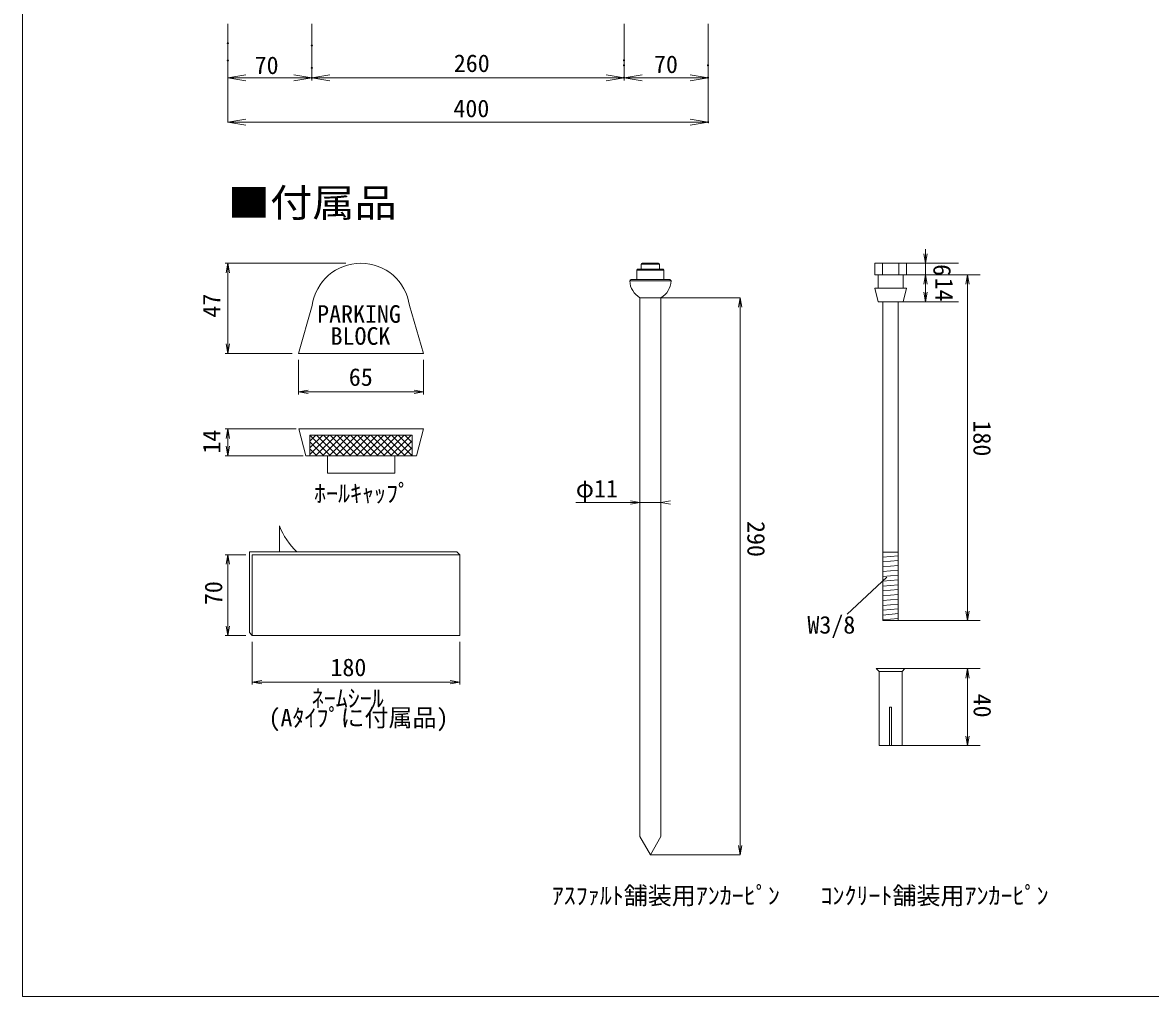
# Model space of a CAD drawing. Units: millimetres, scale not verified. Extents: x -30786 to 1211, y -1298 to 804.
# Drawn here: x -1093 to -154, y -812 to -1 of the extents above; entities that cross this region are included whole.
import ezdxf
from ezdxf.enums import TextEntityAlignment as Align

# ---------------------------------------------------------------- set-up
doc = ezdxf.new("R2010")
doc.units = ezdxf.units.MM
doc.header["$LTSCALE"] = 8
doc.layers.add('0-0', color=7, linetype='Continuous', lineweight=18)
doc.styles.add('ＭＳ ゴシック', font='')
doc.styles.get('ＭＳ ゴシック').set_extended_font_data('MS Gothic')

msp = doc.modelspace()

# ---------------------------------------------------------------- linework, layer by layer
at = {"layer": '0-0'}
for p, q in [((-922.351, -2.183), (-922.351, -49.617)), ((-852.351, -2.183), (-852.351, -49.617)), ((-852.351, -2.183), (-852.351, -49.617)), ((-592.351, -2.183), (-592.351, -49.617)), ((-592.351, -2.183), (-592.351, -49.617)), ((-522.351, -2.183), (-522.351, -49.617)), ((-922.351, -18.358), (-922.351, -47.331)), ((-852.351, -20.419), (-852.351, -47.331)), ((-922.351, -32.786), (-922.351, -84.431)), ((-592.351, -32.786), (-592.351, -47.331)), ((-592.351, -36.908), (-592.351, -47.331)), ((-522.351, -36.908), (-522.351, -47.331)), ((-522.351, -36.908), (-522.351, -84.431)), ((-852.351, -38.969), (-852.351, -47.331)), ((-922.351, -47.151), (-907.351, -47.151)), ((-907.351, -47.151), (-867.351, -47.151)), ((-852.351, -47.151), (-867.351, -47.151)), ((-852.351, -47.151), (-837.351, -47.151)), ((-837.351, -47.151), (-607.351, -47.151)), ((-592.351, -47.151), (-607.351, -47.151)), ((-592.351, -47.151), (-577.351, -47.151)), ((-577.351, -47.151), (-537.351, -47.151)), ((-522.351, -47.151), (-537.351, -47.151)), ((-922.351, -84.251), (-907.351, -84.251)), ((-907.351, -84.251), (-537.351, -84.251)), ((-522.351, -84.251), (-537.351, -84.251)), ((-922.365, -201.726), (-923.752, -209.608)), ((-922.365, -201.726), (-920.979, -209.608)), ((-580.778, -206.527), (-577.978, -206.527)), ((-580.774, -206.524), (-577.974, -206.524)), ((-577.978, -202.527), (-577.978, -206.527)), ((-577.974, -202.524), (-577.974, -206.524)), ((-577.178, -201.727), (-563.578, -201.727)), ((-577.174, -201.724), (-563.574, -201.724)), ((-562.778, -202.527), (-562.778, -206.527)), ((-559.978, -206.527), (-562.778, -206.527)), ((-562.774, -202.524), (-562.774, -206.524)), ((-559.974, -206.524), (-562.774, -206.524)), ((-586.458, -215.327), (-581.578, -215.327)), ((-586.454, -215.324), (-581.574, -215.324)), ((-581.578, -213.727), (-581.578, -207.327)), ((-581.578, -207.327), (-581.578, -215.327)), ((-581.574, -213.724), (-581.574, -207.324)), ((-581.574, -207.324), (-581.574, -215.324)), ((-559.178, -207.327), (-559.178, -215.327)), ((-559.178, -215.327), (-554.298, -215.327)), ((-559.174, -207.324), (-559.174, -215.324)), ((-559.174, -215.324), (-554.294, -215.324)), ((-383.576, -222.53), (-380.776, -233.73)), ((-383.574, -222.533), (-380.774, -233.733)), ((-380.776, -222.53), (-359.976, -222.53)), ((-380.774, -222.533), (-359.974, -222.533)), ((-357.176, -222.53), (-359.976, -233.73)), ((-357.174, -222.533), (-359.974, -233.733)), ((-579.178, -230.437), (-579.178, -679.237)), ((-579.174, -230.433), (-579.174, -471.233)), ((-561.578, -230.437), (-561.578, -679.237)), ((-561.574, -230.433), (-561.574, -471.233)), ((-380.776, -233.73), (-359.976, -233.73)), ((-380.774, -233.733), (-359.974, -233.733)), ((-380.774, -233.733), (-359.974, -233.733)), ((-376.776, -233.73), (-376.776, -499.33)), ((-376.774, -233.733), (-376.774, -355.333)), ((-363.976, -233.73), (-363.976, -499.33)), ((-363.974, -233.733), (-363.974, -355.333)), ((-923.752, -268.895), (-922.365, -276.777)), ((-920.979, -268.895), (-922.365, -276.777)), ((-863.303, -308.777), (-855.42, -307.391)), ((-863.303, -308.777), (-855.42, -310.164)), ((-922.365, -339.649), (-923.752, -347.532)), ((-922.365, -339.649), (-920.979, -347.532)), ((-922.365, -362.049), (-923.752, -354.167)), ((-922.365, -362.049), (-920.979, -354.167)), ((-376.776, -442.468), (-373.922, -442.219)), ((-376.776, -442.219), (-363.976, -442.219)), ((-376.776, -446.484), (-363.976, -445.364)), ((-376.776, -450.499), (-363.976, -449.379)), ((-376.776, -454.514), (-363.976, -453.394)), ((-376.776, -458.529), (-363.976, -457.41)), ((-376.776, -462.545), (-363.976, -461.425)), ((-376.776, -466.56), (-363.976, -465.44)), ((-376.776, -470.575), (-363.976, -469.455)), ((-376.776, -474.591), (-363.976, -473.471)), ((-376.776, -478.606), (-363.976, -477.486)), ((-376.776, -482.621), (-363.976, -481.501)), ((-376.776, -486.636), (-363.976, -485.517)), ((-376.776, -490.652), (-363.976, -489.532)), ((-376.776, -494.667), (-363.976, -493.547)), ((-376.776, -498.682), (-363.976, -497.562)), ((-376.776, -499.33), (-363.976, -499.33)), ((-370.374, -539.333), (-382.374, -539.333)), ((-382.374, -539.333), (-379.974, -541.733)), ((-379.974, -539.333), (-360.774, -539.333)), ((-379.974, -541.733), (-360.774, -541.733)), ((-379.974, -541.733), (-379.974, -603.333)), ((-370.374, -539.333), (-358.374, -539.333)), ((-358.374, -539.333), (-360.774, -541.733)), ((-360.774, -541.733), (-360.774, -603.333)), ((-369.574, -603.333), (-369.574, -571.333)), ((-379.974, -603.333), (-360.774, -603.333)), ((-579.178, -679.237), (-570.378, -694.437)), ((-561.578, -679.237), (-570.378, -694.437))]:
    msp.add_line(p, q, dxfattribs=at)
at = {"layer": '0-0', "color": 6}
for p, q in [((-341.328, -201.736), (-342.717, -193.858)), ((-341.328, -201.736), (-339.939, -193.858)), ((-341.328, -211.333), (-342.717, -219.212)), ((-341.328, -211.333), (-339.939, -219.212)), ((-306.377, -211.333), (-307.766, -219.212)), ((-306.377, -211.333), (-304.988, -219.212)), ((-495.707, -230.435), (-497.096, -238.314)), ((-495.707, -230.435), (-494.318, -238.314)), ((-341.328, -233.736), (-342.717, -225.858)), ((-341.328, -233.736), (-339.939, -225.858)), ((-579.179, -401.095), (-587.057, -399.705)), ((-579.179, -401.095), (-587.057, -402.484)), ((-561.575, -401.095), (-553.697, -399.705)), ((-561.575, -401.095), (-553.697, -402.484)), ((-922.369, -444.575), (-923.758, -452.454)), ((-922.369, -444.575), (-920.98, -452.454)), ((-306.377, -499.333), (-307.766, -491.455)), ((-306.377, -499.333), (-304.988, -491.455)), ((-922.369, -511.777), (-923.758, -503.898)), ((-922.369, -511.777), (-920.98, -503.898)), ((-306.377, -539.333), (-307.766, -547.211)), ((-306.377, -539.333), (-304.988, -547.211)), ((-901.976, -550.472), (-894.097, -549.083)), ((-901.976, -550.472), (-894.097, -551.861)), ((-729.176, -550.472), (-737.054, -549.083)), ((-729.176, -550.472), (-737.054, -551.861)), ((-306.377, -603.333), (-307.766, -595.454)), ((-306.377, -603.333), (-304.988, -595.454)), ((-497.099, -686.555), (-495.707, -694.435)), ((-494.315, -686.555), (-495.707, -694.435))]:
    msp.add_line(p, q, dxfattribs=at)
at = {"layer": '0-0', "color": 4}
for p, q in [((-341.325, -201.733), (-341.325, -190.066)), ((-922.365, -201.726), (-924.499, -201.726)), ((-922.365, -276.777), (-922.365, -201.726)), ((-823.914, -201.726), (-922.365, -201.726)), ((-577.978, -202.527), (-562.778, -202.527)), ((-577.978, -206.527), (-562.778, -206.527)), ((-577.974, -202.524), (-562.774, -202.524)), ((-577.974, -206.524), (-562.774, -206.524)), ((-377.176, -201.73), (-377.176, -211.33)), ((-377.174, -201.733), (-377.174, -211.333)), ((-363.576, -211.33), (-363.576, -201.73)), ((-363.574, -211.333), (-363.574, -201.733)), ((-357.174, -201.733), (-313.816, -201.733)), ((-581.578, -207.327), (-559.178, -207.327)), ((-581.578, -215.327), (-559.178, -215.327)), ((-581.574, -207.324), (-559.174, -207.324)), ((-581.574, -215.324), (-559.174, -215.324)), ((-357.174, -211.333), (-295.71, -211.333)), ((-306.377, -211.333), (-306.377, -499.33)), ((-587.578, -216.447), (-553.178, -216.447)), ((-587.574, -216.444), (-553.174, -216.444)), ((-579.178, -230.437), (-561.578, -230.437)), ((-579.174, -230.433), (-561.574, -230.433)), ((-561.574, -230.433), (-495.707, -230.433)), ((-495.707, -230.435), (-495.707, -694.435)), ((-359.974, -233.733), (-313.816, -233.733)), ((-852.098, -236.889), (-863.303, -276.777)), ((-770.986, -236.889), (-759.303, -276.777)), ((-922.365, -276.777), (-924.499, -276.777)), ((-868.637, -276.777), (-922.365, -276.777)), ((-863.303, -276.777), (-759.303, -276.777)), ((-863.303, -282.111), (-863.303, -310.911)), ((-759.303, -282.111), (-759.303, -310.911)), ((-863.303, -308.777), (-759.303, -308.777)), ((-865.435, -339.649), (-924.499, -339.649)), ((-922.365, -339.649), (-922.365, -362.049)), ((-853.877, -344.794), (-768.727, -344.794)), ((-853.877, -344.794), (-853.877, -362.049)), ((-853.877, -361.083), (-837.588, -344.794)), ((-853.877, -355.426), (-843.245, -344.794)), ((-853.877, -349.769), (-848.902, -344.794)), ((-853.877, -361.083), (-837.588, -344.794)), ((-853.877, -355.426), (-843.245, -344.794)), ((-853.877, -349.769), (-848.902, -344.794)), ((-853.877, -344.909), (-836.737, -362.049)), ((-849.186, -362.049), (-831.931, -344.794)), ((-849.186, -362.049), (-831.931, -344.794)), ((-848.335, -344.794), (-831.08, -362.049)), ((-843.529, -362.049), (-826.274, -344.794)), ((-843.529, -362.049), (-826.274, -344.794)), ((-842.678, -344.794), (-825.423, -362.049)), ((-837.872, -362.049), (-820.617, -344.794)), ((-837.872, -362.049), (-820.617, -344.794)), ((-837.021, -344.794), (-819.766, -362.049)), ((-832.216, -362.049), (-814.96, -344.794)), ((-832.216, -362.049), (-814.96, -344.794)), ((-831.365, -344.794), (-814.109, -362.049)), ((-826.559, -362.049), (-809.304, -344.794)), ((-826.559, -362.049), (-809.304, -344.794)), ((-825.708, -344.794), (-808.453, -362.049)), ((-820.902, -362.049), (-803.647, -344.794)), ((-820.902, -362.049), (-803.647, -344.794)), ((-820.051, -344.794), (-802.796, -362.049)), ((-815.245, -362.049), (-797.99, -344.794)), ((-815.245, -362.049), (-797.99, -344.794)), ((-814.394, -344.794), (-797.139, -362.049)), ((-809.588, -362.049), (-792.333, -344.794)), ((-809.588, -362.049), (-792.333, -344.794)), ((-808.737, -344.794), (-791.482, -362.049)), ((-803.931, -362.049), (-786.676, -344.794)), ((-803.931, -362.049), (-786.676, -344.794)), ((-803.08, -344.794), (-785.825, -362.049)), ((-798.274, -362.049), (-781.019, -344.794)), ((-798.274, -362.049), (-781.019, -344.794)), ((-797.423, -344.794), (-780.168, -362.049)), ((-792.618, -362.049), (-775.362, -344.794)), ((-792.618, -362.049), (-775.362, -344.794)), ((-791.767, -344.794), (-774.511, -362.049)), ((-786.961, -362.049), (-769.706, -344.794)), ((-786.961, -362.049), (-769.706, -344.794)), ((-786.11, -344.794), (-768.855, -362.049)), ((-780.453, -344.794), (-768.727, -356.52)), ((-774.796, -344.794), (-768.727, -350.863)), ((-769.139, -344.794), (-768.727, -345.206)), ((-768.727, -344.794), (-768.727, -362.049)), ((-759.302, -339.649), (-765.304, -362.049)), ((-853.877, -350.566), (-842.394, -362.049)), ((-853.877, -356.223), (-848.05, -362.049)), ((-781.304, -362.049), (-768.727, -349.472)), ((-781.304, -362.049), (-768.727, -349.472)), ((-775.647, -362.049), (-768.727, -355.129)), ((-775.647, -362.049), (-768.727, -355.129)), ((-859.433, -362.049), (-924.499, -362.049)), ((-857.3, -362.049), (-765.304, -362.049)), ((-853.877, -361.88), (-853.707, -362.049)), ((-839.302, -362.049), (-839.302, -376.449)), ((-783.302, -362.049), (-783.302, -376.449)), ((-769.99, -362.049), (-768.727, -360.786)), ((-769.99, -362.049), (-768.727, -360.786)), ((-839.302, -376.449), (-783.302, -376.449)), ((-579.179, -401.095), (-632.508, -401.095)), ((-579.174, -401.1), (-561.574, -401.1)), ((-879.305, -420.511), (-879.305, -442.177)), ((-922.369, -444.575), (-924.502, -444.575)), ((-922.369, -444.577), (-922.369, -511.777)), ((-907.309, -444.577), (-922.369, -444.577)), ((-904.376, -442.177), (-904.376, -509.377)), ((-731.576, -442.177), (-904.376, -442.177)), ((-729.176, -444.577), (-731.576, -442.177)), ((-406.435, -493.968), (-373.598, -463.141)), ((-363.976, -499.33), (-295.71, -499.33)), ((-922.369, -511.777), (-924.502, -511.777)), ((-907.309, -511.777), (-922.369, -511.777)), ((-901.976, -511.777), (-904.376, -509.377)), ((-901.976, -517.11), (-901.976, -552.606)), ((-729.176, -517.11), (-729.176, -552.606)), ((-358.374, -539.333), (-295.71, -539.333)), ((-306.377, -539.333), (-306.377, -603.333)), ((-901.976, -550.472), (-729.176, -550.472)), ((-360.774, -603.333), (-295.71, -603.333)), ((-570.378, -694.437), (-495.707, -694.437))]:
    msp.add_line(p, q, dxfattribs=at)
at = {"layer": '0-0'}
for points in [[(-1093.248, -812.357), (1210.752, -812.357), (1210.752, 803.643), (-1093.248, 803.643)], [(-1093.248, -812.357), (1210.752, -812.357), (1210.752, 803.643), (-1093.248, 803.643)], [(-383.576, -201.73), (-383.576, -211.33), (-357.176, -211.33), (-357.176, -201.73)], [(-383.574, -201.733), (-383.574, -211.333), (-357.174, -211.333), (-357.174, -201.733)]]:
    msp.add_lwpolyline(points, close=True, dxfattribs=at)
for points in [[(-907.351, -49.651), (-922.351, -47.151), (-907.351, -44.651)], [(-867.351, -44.651), (-852.351, -47.151), (-867.351, -49.651)], [(-837.351, -49.651), (-852.351, -47.151), (-837.351, -44.651)], [(-607.351, -44.651), (-592.351, -47.151), (-607.351, -49.651)], [(-577.351, -49.651), (-592.351, -47.151), (-577.351, -44.651)], [(-537.351, -44.651), (-522.351, -47.151), (-537.351, -49.651)], [(-907.351, -86.751), (-922.351, -84.251), (-907.351, -81.751)], [(-537.351, -81.751), (-522.351, -84.251), (-537.351, -86.751)], [(-380.776, -211.33), (-380.776, -222.53), (-383.576, -222.53)], [(-380.774, -211.333), (-380.774, -222.533), (-383.574, -222.533)], [(-359.976, -211.33), (-359.976, -222.53), (-357.176, -222.53)], [(-359.974, -211.333), (-359.974, -222.533), (-357.174, -222.533)], [(-767.186, -307.391), (-759.303, -308.777), (-767.186, -310.164)], [(-371.174, -603.333), (-371.174, -571.333), (-369.574, -571.333)]]:
    msp.add_lwpolyline(points, dxfattribs=at)
at = {"layer": '0-0', "color": 4}
for points in [[(-341.325, -201.733), (-341.325, -211.333), (-341.325, -233.733)], [(-759.302, -339.649), (-863.302, -339.649), (-857.3, -362.049)]]:
    msp.add_lwpolyline(points, dxfattribs=at)
msp.add_lwpolyline([(-901.976, -511.777), (-729.176, -511.777), (-729.176, -444.577), (-901.976, -444.577)], close=True, dxfattribs=at)
at = {"layer": '0-0'}
for centre in [(-922.351, -18.296), (-852.351, -20.357), (-922.351, -32.723), (-592.351, -32.723), (-592.351, -36.845), (-522.351, -36.845), (-522.351, -36.845), (-852.351, -38.907), (-852.351, -47.151), (-592.351, -47.151), (-522.351, -47.151), (-522.351, -84.251)]:
    msp.add_circle(centre, 0.5, dxfattribs=at)
at = {"layer": '0-0', "color": 4}
for centre, radius, start, end in [((-811.542, -242.694), 40.969, 8.14581, 171.85419), ((-825.681, -400.101), 57.377, 200.83765, 227.16601)]:
    msp.add_arc(centre, radius, start, end, dxfattribs=at)
at = {"layer": '0-0'}
for centre, radius, start, end in [((-580.778, -207.327), 0.8, 90, 180), ((-580.774, -207.324), 0.8, 90, 180), ((-577.178, -202.527), 0.8, 90, 180), ((-577.174, -202.524), 0.8, 90, 180), ((-563.578, -202.527), 0.8, 0, 90), ((-563.574, -202.524), 0.8, 0, 90), ((-559.978, -207.327), 0.8, 0, 90), ((-559.974, -207.324), 0.8, 0, 90), ((-586.458, -216.447), 1.12, 90, 180), ((-586.454, -216.444), 1.12, 90, 180), ((-554.298, -216.447), 1.12, 360, 90), ((-554.294, -216.444), 1.12, 360, 90), ((-570.396, -215.647), 17.2, 182.66588, 239.29982), ((-570.393, -215.644), 17.2, 182.66588, 239.29982), ((-570.359, -215.647), 17.2, 300.70018, 357.33412), ((-570.356, -215.644), 17.2, 300.70018, 357.33412)]:
    msp.add_arc(centre, radius, start, end, dxfattribs=at)

# ---------------------------------------------------------------- texts
at = {"layer": '0-0', "color": 4, "style": 'ＭＳ ゴシック'}
for s, p in [('260', (-734.103, -46.836)), ('70', (-899.968, -48.52)), ('70', (-567.396, -47.678)), ('400', (-734.439, -84.471)), ('PARKING', (-847.935, -255.682)), ('BLOCK', (-836.728, -274.019)), ('65', (-821.533, -308.196)), ('ﾎｰﾙｷｬｯﾌﾟ', (-850.5, -405.104)), ('φ11', (-632.508, -401.095)), ('W3/8', (-439.627, -514.559)), ('180', (-836.841, -549.967)), ('ﾈｰﾑｼｰﾙ', (-852.41, -575.737)), ('(Aﾀｲﾌﾟに付属品)', (-888.428, -591.917)), ('ｱｽﾌｧﾙﾄ舗装用ｱﾝｶｰﾋﾟﾝ', (-652.565, -740.105)), ('ｺﾝｸﾘｰﾄ舗装用ｱﾝｶｰﾋﾟﾝ', (-428.771, -740.105))]:
    msp.add_text(s, height=14.66, dxfattribs=at).set_placement(p, align=Align.BOTTOM_LEFT)
at = {"layer": '0-0', "style": 'ＭＳ ゴシック', "width": 1.1}
msp.add_text('■付属品', height=23.46, dxfattribs=at).set_placement((-922.357, -170.078), align=Align.BOTTOM_LEFT)
at = {"layer": '0-0', "color": 4, "style": 'ＭＳ ゴシック'}
for s, rotation, p in [('6', 270, (-339.091, -202.456)), ('14', 270, (-337.405, -213.686)), ('47', 90, (-924.099, -246.963)), ('180', 270, (-305.776, -332.609)), ('14', 90, (-924.099, -360.244)), ('290', 270, (-494.019, -416.389)), ('70', 90, (-922.568, -486.438)), ('40', 270, (-305.587, -560.176))]:
    msp.add_text(s, height=14.66, rotation=rotation, dxfattribs=at).set_placement(p, align=Align.BOTTOM_LEFT)

doc.saveas('drawing.dxf')
